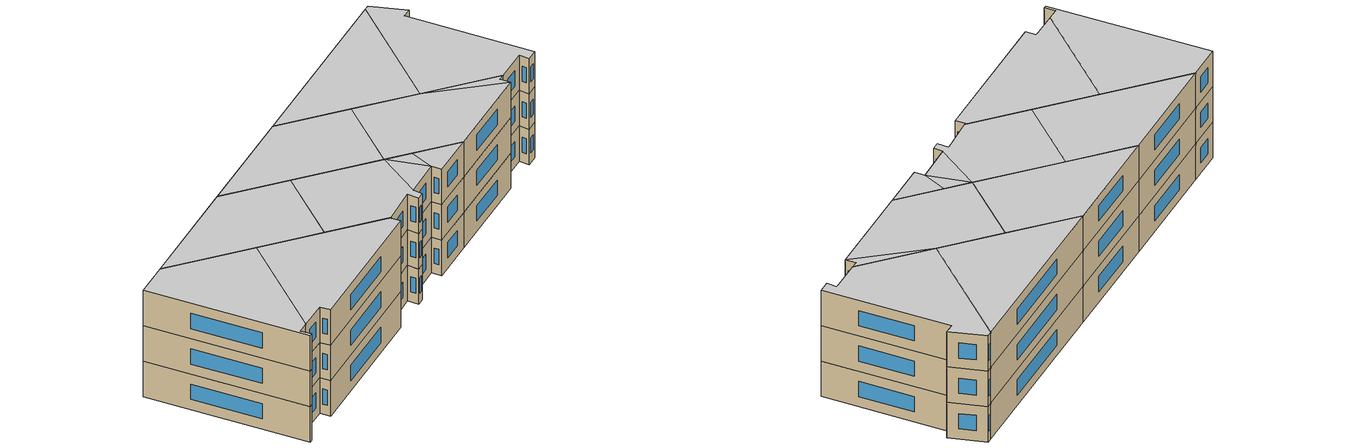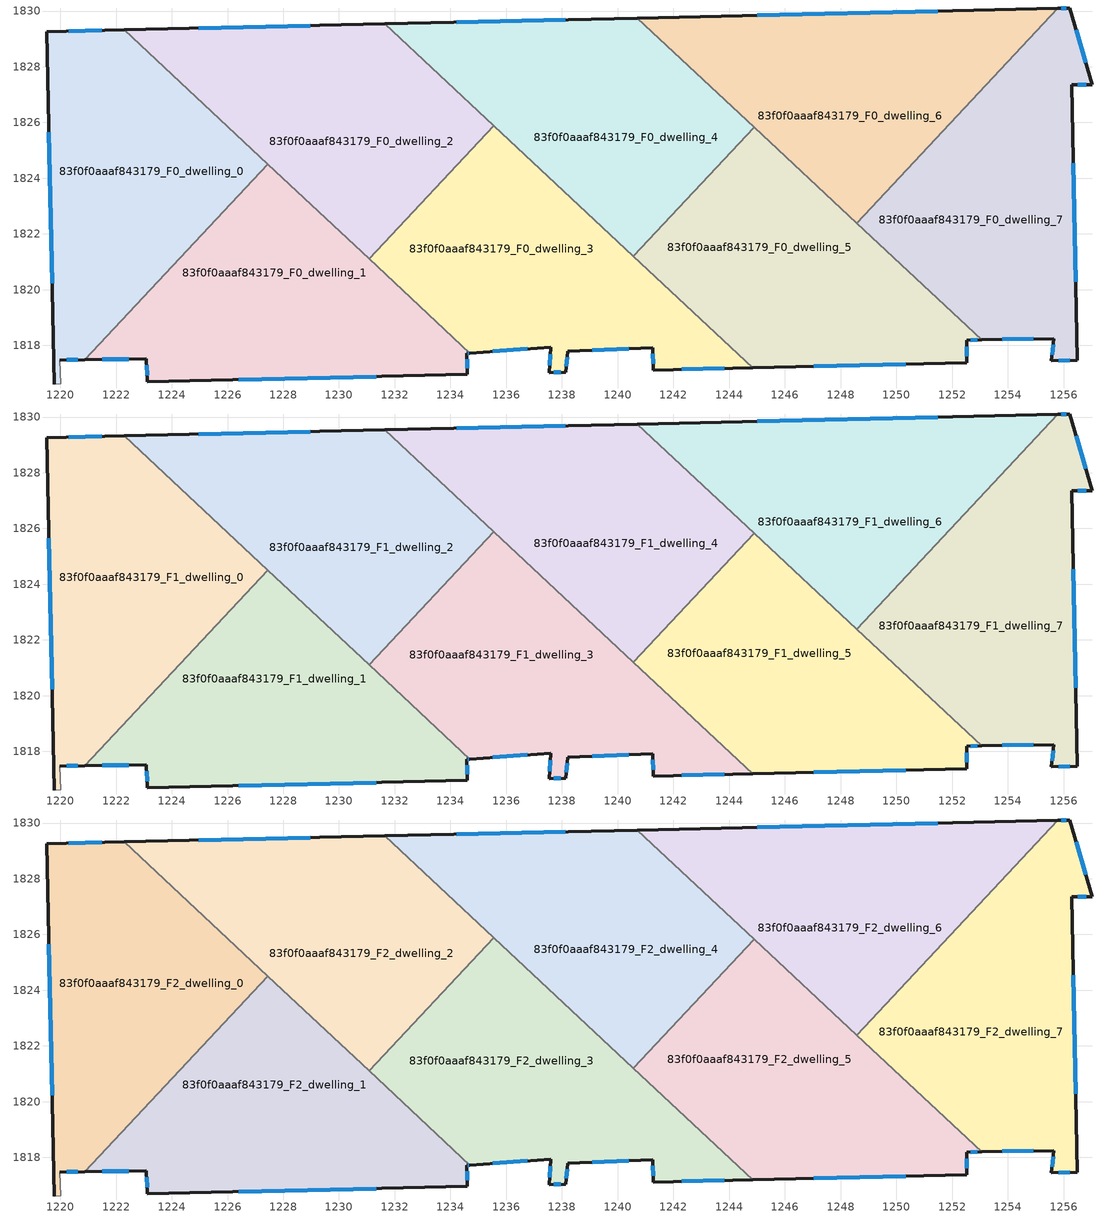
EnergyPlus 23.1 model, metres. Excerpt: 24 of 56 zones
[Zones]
83f0f0aaaf843179_F0_dwelling_0
 floor ground (EU_floor_Construction): 1227.44,1824.51 1220.87,1817.49 1219.98,1817.48 1220.03,1816.62 1219.79,1816.62 1219.52,1829.26 1222.29,1829.32 z0
 wall outside (EU_wall_Construction): 1222.29,1829.32 1219.52,1829.26 1219.79,1816.62 / 1219.98,1817.48 1220.87,1817.49 z0:3
 wall adiabatic (EU_wall_Construction): 1219.79,1816.62 1220.03,1816.62 1219.98,1817.48 z0:3
 wall to 83f0f0aaaf843179_F0_dwelling_1 (EU_wall_Construction): 1220.87,1817.49 1227.44,1824.51 z0:3
 wall to 83f0f0aaaf843179_F0_dwelling_2 (EU_wall_Construction): 1227.44,1824.51 1222.29,1829.32 z0:3
 window (EU_Window_Construction): 1219.59,1825.65 1219.71,1820.23 / 1221.49,1829.3 1220.31,1829.28 / 1220.24,1817.48 1220.62,1817.49 z0.86:2.14
83f0f0aaaf843179_F0_dwelling_1
 floor ground (EU_floor_Construction): 1234.69,1817.72 1234.59,1817.72 1234.61,1816.96 1223.12,1816.69 1223.09,1817.52 1220.87,1817.49 1227.44,1824.51 z0
 wall outside (EU_wall_Construction): 1220.87,1817.49 1223.09,1817.52 1223.12,1816.69 1234.61,1816.96 1234.59,1817.72 1234.69,1817.72 z0:3
 wall to 83f0f0aaaf843179_F0_dwelling_3 (EU_wall_Construction): 1234.69,1817.72 1231.08,1821.1 z0:3
 wall to 83f0f0aaaf843179_F0_dwelling_2 (EU_wall_Construction): 1231.08,1821.1 1227.44,1824.51 z0:3
 window (EU_Window_Construction): 1221.51,1817.5 1222.45,1817.51 / 1234.62,1817.72 1234.66,1817.72 / 1234.6,1817.18 1234.59,1817.5 / 1226.41,1816.77 1231.33,1816.88 / 1223.1,1817.28 1223.11,1816.93 z0.86:2.14
83f0f0aaaf843179_F0_dwelling_2
 floor ground (EU_floor_Construction): 1235.55,1825.89 1231.08,1821.1 1222.29,1829.32 1231.64,1829.54 z0
 wall outside (EU_wall_Construction): 1231.64,1829.54 1222.29,1829.32 z0:3
 wall to 83f0f0aaaf843179_F0_dwelling_3 (EU_wall_Construction): 1231.08,1821.1 1235.55,1825.89 z0:3
 wall to 83f0f0aaaf843179_F0_dwelling_4 (EU_wall_Construction): 1235.55,1825.89 1231.64,1829.54 z0:3
 window (EU_Window_Construction): 1228.97,1829.48 1224.96,1829.38 z0.86:2.14
83f0f0aaaf843179_F0_dwelling_3
 floor ground (EU_floor_Construction): 1240.56,1821.2 1238.21,1817.79 1238.13,1817.04 1237.55,1817.03 1237.59,1817.94 1234.69,1817.72 1231.08,1821.1 1235.55,1825.89 z0; 1240.56,1821.2 1241.26,1817.92 1238.21,1817.79 z0; 1244.84,1817.2 1241.28,1817.12 1241.26,1817.92 1240.56,1821.2 z0
 wall outside (EU_wall_Construction): 1234.69,1817.72 1237.59,1817.94 1237.55,1817.03 1238.13,1817.04 1238.21,1817.79 1241.26,1817.92 1241.28,1817.12 1244.84,1817.2 z0:3
 wall to 83f0f0aaaf843179_F0_dwelling_5 (EU_wall_Construction): 1244.84,1817.2 1240.56,1821.2 z0:3
 wall to 83f0f0aaaf843179_F0_dwelling_4 (EU_wall_Construction): 1240.56,1821.2 1235.55,1825.89 z0:3
 window (EU_Window_Construction): 1238.15,1817.26 1238.19,1817.58 / 1237.71,1817.03 1237.96,1817.04 / 1237.58,1817.68 1237.56,1817.29 / 1235.52,1817.79 1236.76,1817.88 / 1242.3,1817.14 1243.83,1817.17 / 1241.27,1817.69 1241.27,1817.35 / 1239.08,1817.83 1240.39,1817.89 z0.86:2.14
83f0f0aaaf843179_F0_dwelling_4
 floor ground (EU_floor_Construction): 1244.89,1825.83 1240.56,1821.2 1231.64,1829.54 1240.7,1829.75 z0
 wall outside (EU_wall_Construction): 1240.71,1829.75 1231.64,1829.54 z0:3
 wall to 83f0f0aaaf843179_F0_dwelling_5 (EU_wall_Construction): 1240.56,1821.2 1244.9,1825.83 z0:3
 wall to 83f0f0aaaf843179_F0_dwelling_6 (EU_wall_Construction): 1244.9,1825.83 1240.71,1829.75 z0:3
 window (EU_Window_Construction): 1238.12,1829.69 1234.23,1829.6 z0.86:2.14
83f0f0aaaf843179_F0_dwelling_5
 floor ground (EU_floor_Construction): 1248.58,1822.38 1252.53,1817.38 1244.84,1817.2 1240.56,1821.2 1244.9,1825.83 z0; 1253.06,1818.2 1252.52,1818.19 1252.53,1817.38 1248.58,1822.38 z0
 wall outside (EU_wall_Construction): 1244.84,1817.2 1252.53,1817.38 1252.52,1818.19 1253.06,1818.2 z0:3
 wall to 83f0f0aaaf843179_F0_dwelling_7 (EU_wall_Construction): 1253.06,1818.2 1248.58,1822.39 z0:3
 wall to 83f0f0aaaf843179_F0_dwelling_6 (EU_wall_Construction): 1248.58,1822.39 1244.89,1825.83 z0:3
 window (EU_Window_Construction): 1252.67,1818.19 1252.9,1818.2 / 1252.53,1817.61 1252.52,1817.96 / 1247.04,1817.25 1250.33,1817.33 z0.86:2.14
83f0f0aaaf843179_F0_dwelling_6
 floor ground (EU_floor_Construction): 1255.79,1830.1 1248.58,1822.39 1240.7,1829.75 z0
 wall outside (EU_wall_Construction): 1255.79,1830.1 1240.71,1829.75 z0:3
 wall to 83f0f0aaaf843179_F0_dwelling_7 (EU_wall_Construction): 1248.58,1822.39 1255.79,1830.1 z0:3
 window (EU_Window_Construction): 1251.48,1830 1245.02,1829.85 z0.86:2.14
83f0f0aaaf843179_F0_dwelling_7
 floor ground (EU_floor_Construction): 1256.23,1830.11 1257.03,1827.35 1256.29,1827.36 1256.49,1817.47 1255.56,1817.45 1255.65,1818.25 1253.06,1818.2 1248.58,1822.39 1255.79,1830.1 z0
 wall outside (EU_wall_Construction): 1253.06,1818.2 1255.65,1818.25 1255.56,1817.45 1256.49,1817.47 1256.29,1827.36 1257.03,1827.35 1256.23,1830.11 1255.79,1830.1 z0:3
 window (EU_Window_Construction): 1255.83,1817.45 1256.23,1817.46 / 1255.62,1818.02 1255.59,1817.67 / 1253.8,1818.21 1254.91,1818.23 / 1256.1,1830.11 1255.92,1830.1 / 1256.8,1828.14 1256.46,1829.32 / 1256.5,1827.36 1256.82,1827.36 / 1256.43,1820.29 1256.35,1824.53 z0.86:2.14
83f0f0aaaf843179_F1_dwelling_0
 floor to 83f0f0aaaf843179_F0_dwelling_0 (EU_floor_Construction): 1227.44,1824.51 1220.87,1817.49 1219.98,1817.48 1220.02,1816.62 1219.79,1816.62 1219.51,1829.26 1222.29,1829.32 z3
 wall outside (EU_wall_Construction): 1222.29,1829.32 1219.52,1829.26 1219.79,1816.62 / 1219.98,1817.48 1220.87,1817.49 z3:6
 wall adiabatic (EU_wall_Construction): 1219.79,1816.62 1220.03,1816.62 1219.98,1817.48 z3:6
 wall to 83f0f0aaaf843179_F1_dwelling_1 (EU_wall_Construction): 1220.87,1817.49 1227.44,1824.51 z3:6
 wall to 83f0f0aaaf843179_F1_dwelling_2 (EU_wall_Construction): 1227.44,1824.51 1222.29,1829.32 z3:6
 window (EU_Window_Construction): 1219.59,1825.65 1219.71,1820.23 / 1221.49,1829.3 1220.31,1829.28 / 1220.24,1817.48 1220.62,1817.49 z3.86:5.14
83f0f0aaaf843179_F1_dwelling_1
 floor to 83f0f0aaaf843179_F0_dwelling_1 (EU_floor_Construction): 1234.69,1817.72 1234.59,1817.72 1234.61,1816.96 1223.12,1816.69 1223.08,1817.52 1220.87,1817.49 1227.44,1824.51 z3
 wall outside (EU_wall_Construction): 1220.87,1817.49 1223.09,1817.52 1223.12,1816.69 1234.61,1816.96 1234.59,1817.72 1234.69,1817.72 z3:6
 wall to 83f0f0aaaf843179_F1_dwelling_3 (EU_wall_Construction): 1234.69,1817.72 1231.08,1821.1 z3:6
 wall to 83f0f0aaaf843179_F1_dwelling_2 (EU_wall_Construction): 1231.08,1821.1 1227.44,1824.51 z3:6
 window (EU_Window_Construction): 1221.51,1817.5 1222.45,1817.51 / 1234.62,1817.72 1234.66,1817.72 / 1234.6,1817.18 1234.59,1817.5 / 1226.41,1816.77 1231.33,1816.88 / 1223.1,1817.28 1223.11,1816.93 z3.86:5.14
83f0f0aaaf843179_F1_dwelling_2
 floor to 83f0f0aaaf843179_F0_dwelling_2 (EU_floor_Construction): 1235.55,1825.89 1231.08,1821.1 1222.29,1829.32 1231.64,1829.54 z3
 wall outside (EU_wall_Construction): 1231.64,1829.54 1222.29,1829.32 z3:6
 wall to 83f0f0aaaf843179_F1_dwelling_3 (EU_wall_Construction): 1231.08,1821.1 1235.55,1825.89 z3:6
 wall to 83f0f0aaaf843179_F1_dwelling_4 (EU_wall_Construction): 1235.55,1825.89 1231.64,1829.54 z3:6
 window (EU_Window_Construction): 1228.97,1829.48 1224.96,1829.38 z3.86:5.14
83f0f0aaaf843179_F1_dwelling_3
 floor to 83f0f0aaaf843179_F0_dwelling_3 (EU_floor_Construction): 1240.56,1821.2 1238.21,1817.79 1238.13,1817.04 1237.55,1817.03 1237.59,1817.94 1234.69,1817.72 1231.08,1821.1 1235.55,1825.89 z3; 1240.56,1821.2 1241.26,1817.92 1238.21,1817.79 z3; 1244.84,1817.2 1241.28,1817.12 1241.26,1817.92 1242.1,1819.76 z3; 1242.1,1819.76 1241.26,1817.92 1240.56,1821.2 z3
 wall outside (EU_wall_Construction): 1234.69,1817.72 1237.59,1817.94 1237.55,1817.03 1238.13,1817.04 1238.21,1817.79 1241.26,1817.92 1241.28,1817.12 1244.84,1817.2 z3:6
 wall to 83f0f0aaaf843179_F1_dwelling_5 (EU_wall_Construction): 1244.84,1817.2 1240.56,1821.2 z3:6
 wall to 83f0f0aaaf843179_F1_dwelling_4 (EU_wall_Construction): 1240.56,1821.2 1235.55,1825.89 z3:6
 window (EU_Window_Construction): 1238.15,1817.26 1238.19,1817.58 / 1237.71,1817.03 1237.96,1817.04 / 1237.58,1817.68 1237.56,1817.29 / 1235.52,1817.79 1236.76,1817.88 / 1242.3,1817.14 1243.83,1817.17 / 1241.27,1817.69 1241.27,1817.35 / 1239.08,1817.83 1240.39,1817.89 z3.86:5.14
83f0f0aaaf843179_F1_dwelling_4
 floor to 83f0f0aaaf843179_F0_dwelling_4 (EU_floor_Construction): 1244.89,1825.83 1240.56,1821.2 1231.64,1829.54 1240.7,1829.75 z3
 wall outside (EU_wall_Construction): 1240.71,1829.75 1231.64,1829.54 z3:6
 wall to 83f0f0aaaf843179_F1_dwelling_5 (EU_wall_Construction): 1240.56,1821.2 1244.9,1825.83 z3:6
 wall to 83f0f0aaaf843179_F1_dwelling_6 (EU_wall_Construction): 1244.9,1825.83 1240.71,1829.75 z3:6
 window (EU_Window_Construction): 1238.12,1829.69 1234.23,1829.6 z3.86:5.14
83f0f0aaaf843179_F1_dwelling_5
 floor to 83f0f0aaaf843179_F0_dwelling_5 (EU_floor_Construction): 1248.58,1822.38 1252.53,1817.38 1244.84,1817.2 1240.56,1821.2 1244.89,1825.83 z3; 1253.06,1818.2 1252.52,1818.19 1252.53,1817.38 1248.58,1822.38 z3
 wall outside (EU_wall_Construction): 1244.84,1817.2 1252.53,1817.38 1252.52,1818.19 1253.06,1818.2 z3:6
 wall to 83f0f0aaaf843179_F1_dwelling_7 (EU_wall_Construction): 1253.06,1818.2 1248.58,1822.39 z3:6
 wall to 83f0f0aaaf843179_F1_dwelling_6 (EU_wall_Construction): 1248.58,1822.39 1244.89,1825.83 z3:6
 window (EU_Window_Construction): 1252.67,1818.19 1252.9,1818.2 / 1252.53,1817.61 1252.52,1817.96 / 1247.04,1817.25 1250.33,1817.33 z3.86:5.14
83f0f0aaaf843179_F1_dwelling_6
 floor to 83f0f0aaaf843179_F0_dwelling_6 (EU_floor_Construction): 1255.79,1830.1 1248.58,1822.39 1240.7,1829.75 z3
 wall outside (EU_wall_Construction): 1255.79,1830.1 1240.71,1829.75 z3:6
 wall to 83f0f0aaaf843179_F1_dwelling_7 (EU_wall_Construction): 1248.58,1822.39 1255.79,1830.1 z3:6
 window (EU_Window_Construction): 1251.48,1830 1245.02,1829.85 z3.86:5.14
83f0f0aaaf843179_F1_dwelling_7
 floor to 83f0f0aaaf843179_F0_dwelling_7 (EU_floor_Construction): 1256.23,1830.11 1257.03,1827.35 1256.29,1827.36 1256.49,1817.47 1255.56,1817.45 1255.65,1818.25 1253.06,1818.2 1248.58,1822.39 1255.79,1830.1 z3
 wall outside (EU_wall_Construction): 1253.06,1818.2 1255.65,1818.25 1255.56,1817.45 1256.49,1817.47 1256.29,1827.36 1257.03,1827.35 1256.23,1830.11 1255.79,1830.1 z3:6
 window (EU_Window_Construction): 1255.83,1817.45 1256.23,1817.46 / 1255.62,1818.02 1255.59,1817.67 / 1253.8,1818.21 1254.91,1818.23 / 1256.1,1830.11 1255.92,1830.1 / 1256.8,1828.14 1256.46,1829.32 / 1256.5,1827.36 1256.82,1827.36 / 1256.43,1820.29 1256.35,1824.53 z3.86:5.14
83f0f0aaaf843179_F2_dwelling_0
 floor to 83f0f0aaaf843179_F1_dwelling_0 (EU_floor_Construction): 1227.44,1824.51 1220.87,1817.49 1219.98,1817.48 1220.02,1816.62 1219.79,1816.62 1219.51,1829.26 1222.29,1829.32 z6
 wall outside (EU_wall_Construction): 1222.29,1829.32 1219.52,1829.26 1219.79,1816.62 / 1219.98,1817.48 1220.87,1817.49 z6:9
 wall adiabatic (EU_wall_Construction): 1219.79,1816.62 1220.03,1816.62 1219.98,1817.48 z6:9
 wall to 83f0f0aaaf843179_F2_dwelling_1 (EU_wall_Construction): 1220.87,1817.49 1227.44,1824.51 z6:9
 wall to 83f0f0aaaf843179_F2_dwelling_2 (EU_wall_Construction): 1227.44,1824.51 1222.29,1829.32 z6:9
 window (EU_Window_Construction): 1219.59,1825.65 1219.71,1820.23 / 1221.49,1829.3 1220.31,1829.28 / 1220.24,1817.48 1220.62,1817.49 z6.86:8.14
 ceiling to 83f0f0aaaf843179_F3_dwelling_0 (EU_floor_Construction): 1220.87,1817.49 1227.44,1824.51 1222.29,1829.32 1219.51,1829.26 1219.79,1816.62 1220.02,1816.62 1219.98,1817.48 z9
83f0f0aaaf843179_F2_dwelling_1
 floor to 83f0f0aaaf843179_F1_dwelling_1 (EU_floor_Construction): 1234.69,1817.72 1234.59,1817.72 1234.61,1816.96 1223.12,1816.69 1223.08,1817.52 1220.87,1817.49 1227.44,1824.51 z6
 wall outside (EU_wall_Construction): 1220.87,1817.49 1223.09,1817.52 1223.12,1816.69 1234.61,1816.96 1234.59,1817.72 1234.69,1817.72 z6:9
 wall to 83f0f0aaaf843179_F2_dwelling_3 (EU_wall_Construction): 1234.69,1817.72 1231.08,1821.1 z6:9
 wall to 83f0f0aaaf843179_F2_dwelling_2 (EU_wall_Construction): 1231.08,1821.1 1227.44,1824.51 z6:9
 window (EU_Window_Construction): 1221.51,1817.5 1222.45,1817.51 / 1234.62,1817.72 1234.66,1817.72 / 1234.6,1817.18 1234.59,1817.5 / 1226.41,1816.77 1231.33,1816.88 / 1223.1,1817.28 1223.11,1816.93 z6.86:8.14
 ceiling to 83f0f0aaaf843179_F3_dwelling_1 (EU_floor_Construction): 1234.61,1816.96 1234.59,1817.72 1234.69,1817.72 1227.44,1824.51 1220.87,1817.49 1223.08,1817.52 1223.12,1816.69 z9
83f0f0aaaf843179_F2_dwelling_2
 floor to 83f0f0aaaf843179_F1_dwelling_2 (EU_floor_Construction): 1235.55,1825.89 1231.08,1821.1 1222.29,1829.32 1231.64,1829.54 z6
 wall outside (EU_wall_Construction): 1231.64,1829.54 1222.29,1829.32 z6:9
 wall to 83f0f0aaaf843179_F2_dwelling_3 (EU_wall_Construction): 1231.08,1821.1 1235.55,1825.89 z6:9
 wall to 83f0f0aaaf843179_F2_dwelling_4 (EU_wall_Construction): 1235.55,1825.89 1231.64,1829.54 z6:9
 window (EU_Window_Construction): 1228.97,1829.48 1224.96,1829.38 z6.86:8.14
 ceiling to 83f0f0aaaf843179_F3_dwelling_2 (EU_floor_Construction): 1231.08,1821.1 1235.55,1825.89 1231.64,1829.54 1222.29,1829.32 z9
83f0f0aaaf843179_F2_dwelling_3
 floor to 83f0f0aaaf843179_F1_dwelling_3 (EU_floor_Construction): 1240.56,1821.2 1238.21,1817.79 1238.13,1817.04 1237.55,1817.03 1237.59,1817.94 1234.69,1817.72 1231.08,1821.1 1235.55,1825.89 z6; 1240.56,1821.2 1241.26,1817.92 1238.21,1817.79 z6; 1244.84,1817.2 1241.28,1817.12 1241.26,1817.92 1242.1,1819.76 z6; 1242.1,1819.76 1241.26,1817.92 1240.56,1821.2 z6
 wall outside (EU_wall_Construction): 1234.69,1817.72 1237.59,1817.94 1237.55,1817.03 1238.13,1817.04 1238.21,1817.79 1241.26,1817.92 1241.28,1817.12 1244.84,1817.2 z6:9
 wall to 83f0f0aaaf843179_F2_dwelling_5 (EU_wall_Construction): 1244.84,1817.2 1240.56,1821.2 z6:9
 wall to 83f0f0aaaf843179_F2_dwelling_4 (EU_wall_Construction): 1240.56,1821.2 1235.55,1825.89 z6:9
 window (EU_Window_Construction): 1238.15,1817.26 1238.19,1817.58 / 1237.71,1817.03 1237.96,1817.04 / 1237.58,1817.68 1237.56,1817.29 / 1235.52,1817.79 1236.76,1817.88 / 1242.3,1817.14 1243.83,1817.17 / 1241.27,1817.69 1241.27,1817.35 / 1239.08,1817.83 1240.39,1817.89 z6.86:8.14
 ceiling to 83f0f0aaaf843179_F3_dwelling_3 (EU_floor_Construction): 1238.13,1817.04 1238.21,1817.79 1240.56,1821.2 1235.55,1825.89 1231.08,1821.1 1234.69,1817.72 1237.59,1817.94 1237.55,1817.03 z9; 1244.84,1817.2 1242.1,1819.76 1241.26,1817.92 1241.28,1817.12 z9; 1241.26,1817.92 1240.56,1821.2 1238.21,1817.79 z9; 1241.26,1817.92 1242.1,1819.76 1240.56,1821.2 z9
83f0f0aaaf843179_F2_dwelling_4
 floor to 83f0f0aaaf843179_F1_dwelling_4 (EU_floor_Construction): 1244.89,1825.83 1240.56,1821.2 1231.64,1829.54 1240.7,1829.75 z6
 wall outside (EU_wall_Construction): 1240.71,1829.75 1231.64,1829.54 z6:9
 wall to 83f0f0aaaf843179_F2_dwelling_5 (EU_wall_Construction): 1240.56,1821.2 1244.9,1825.83 z6:9
 wall to 83f0f0aaaf843179_F2_dwelling_6 (EU_wall_Construction): 1244.9,1825.83 1240.71,1829.75 z6:9
 window (EU_Window_Construction): 1238.12,1829.69 1234.23,1829.6 z6.86:8.14
 ceiling to 83f0f0aaaf843179_F3_dwelling_4 (EU_floor_Construction): 1240.56,1821.2 1244.89,1825.83 1240.7,1829.75 1231.64,1829.54 z9
83f0f0aaaf843179_F2_dwelling_5
 floor to 83f0f0aaaf843179_F1_dwelling_5 (EU_floor_Construction): 1248.58,1822.38 1252.53,1817.38 1244.84,1817.2 1240.56,1821.2 1244.89,1825.83 z6; 1253.06,1818.2 1252.52,1818.19 1252.53,1817.38 1248.58,1822.38 z6
 wall outside (EU_wall_Construction): 1244.84,1817.2 1252.53,1817.38 1252.52,1818.19 1253.06,1818.2 z6:9
 wall to 83f0f0aaaf843179_F2_dwelling_7 (EU_wall_Construction): 1253.06,1818.2 1248.58,1822.39 z6:9
 wall to 83f0f0aaaf843179_F2_dwelling_6 (EU_wall_Construction): 1248.58,1822.39 1244.89,1825.83 z6:9
 window (EU_Window_Construction): 1252.67,1818.19 1252.9,1818.2 / 1252.53,1817.61 1252.52,1817.96 / 1247.04,1817.25 1250.33,1817.33 z6.86:8.14
 ceiling to 83f0f0aaaf843179_F3_dwelling_5 (EU_floor_Construction): 1252.53,1817.38 1248.58,1822.38 1244.89,1825.83 1240.56,1821.2 1244.84,1817.2 z9; 1252.53,1817.38 1252.52,1818.19 1253.06,1818.2 1248.58,1822.38 z9
83f0f0aaaf843179_F2_dwelling_6
 floor to 83f0f0aaaf843179_F1_dwelling_6 (EU_floor_Construction): 1255.79,1830.1 1248.58,1822.39 1240.7,1829.75 z6
 wall outside (EU_wall_Construction): 1255.79,1830.1 1240.71,1829.75 z6:9
 wall to 83f0f0aaaf843179_F2_dwelling_7 (EU_wall_Construction): 1248.58,1822.39 1255.79,1830.1 z6:9
 window (EU_Window_Construction): 1251.48,1830 1245.02,1829.85 z6.86:8.14
 ceiling to 83f0f0aaaf843179_F3_dwelling_6 (EU_floor_Construction): 1248.58,1822.39 1255.79,1830.1 1240.7,1829.75 z9
83f0f0aaaf843179_F2_dwelling_7
 floor to 83f0f0aaaf843179_F1_dwelling_7 (EU_floor_Construction): 1256.23,1830.11 1257.03,1827.35 1256.29,1827.36 1256.49,1817.47 1255.56,1817.45 1255.65,1818.25 1253.06,1818.2 1248.58,1822.39 1255.79,1830.1 z6
 wall outside (EU_wall_Construction): 1253.06,1818.2 1255.65,1818.25 1255.56,1817.45 1256.49,1817.47 1256.29,1827.36 1257.03,1827.35 1256.23,1830.11 1255.79,1830.1 z6:9
 window (EU_Window_Construction): 1255.83,1817.45 1256.23,1817.46 / 1255.62,1818.02 1255.59,1817.67 / 1253.8,1818.21 1254.91,1818.23 / 1256.1,1830.11 1255.92,1830.1 / 1256.8,1828.14 1256.46,1829.32 / 1256.5,1827.36 1256.82,1827.36 / 1256.43,1820.29 1256.35,1824.53 z6.86:8.14
 ceiling to 83f0f0aaaf843179_F3_dwelling_7 (EU_floor_Construction): 1256.49,1817.47 1256.29,1827.36 1257.03,1827.35 1256.23,1830.11 1255.79,1830.1 1248.58,1822.39 1253.06,1818.2 1255.65,1818.25 1255.56,1817.45 z9
[Building]
EU S2 Campaign: North Axis=0; Terrain=City; Solar Distribution=FullExterior
[Site:Location]
Helsinki-Vantaa.AP: Latitude=60.317; Longitude=24.963; Time Zone=2; Elevation=54.6
[SizingPeriod:WeatherFileDays]
AnnualSizingPeriod: Begin Month=1; Begin Day of Month=1; End Month=12; End Day of Month=31; Day of Week for Start Day=Monday; Use Weather File Daylight Saving Period=No; Use Weather File Rain and Snow Indicators=No
[MATERIAL]
EU_InternalMass_Material: Roughness=MediumRough; Thickness=0.1; Conductivity=1; Density=1800; Specific Heat=900; Thermal Absorptance=0.9; Solar Absorptance=0.7; Visible Absorptance=0.7
[MATERIAL:NOMASS] Roughness=MediumRough; Thermal Absorptance=0.9; Solar Absorptance=0.7; Visible Absorptance=0.7
Name | Thermal Resistance
EU_wall_NoMass | 1.10183
EU_floor_NoMass | 1.70606
[WINDOWMATERIAL:SIMPLEGLAZINGSYSTEM]
EU_Window_SimpleGlazing: UFactor=3.11035; Solar Heat Gain Coefficient=0.8; Visible Transmittance=0.8
[CONSTRUCTION]
EU_wall_Construction: EU_wall_NoMass
EU_floor_Construction: EU_floor_NoMass
EU_Window_Construction: EU_Window_SimpleGlazing
EU_InternalMass_Construction: EU_InternalMass_Material
[ZONE] Type=1; Multiplier=1; Ceiling Height=autocalculate; Floor Area=autocalculate; Part of Total Floor Area=Yes
Name | Volume
83f0f0aaaf843179_F0_dwelling_0 | 170.731
83f0f0aaaf843179_F1_dwelling_0; 83f0f0aaaf843179_F2_dwelling_0 | 170.732
83f0f0aaaf843179_F0_dwelling_1 | 170.726
83f0f0aaaf843179_F1_dwelling_1; 83f0f0aaaf843179_F2_dwelling_1 | 170.725
83f0f0aaaf843179_F0_dwelling_2; 83f0f0aaaf843179_F1_dwelling_2; 83f0f0aaaf843179_F2_dwelling_2 | 170.739
83f0f0aaaf843179_F0_dwelling_3; 83f0f0aaaf843179_F0_dwelling_5; 83f0f0aaaf843179_F1_dwelling_5; 83f0f0aaaf843179_F2_dwelling_5 | 170.729
83f0f0aaaf843179_F1_dwelling_3; 83f0f0aaaf843179_F2_dwelling_3 | 170.73
83f0f0aaaf843179_F0_dwelling_4; 83f0f0aaaf843179_F1_dwelling_4; 83f0f0aaaf843179_F2_dwelling_4 | 170.722
83f0f0aaaf843179_F0_dwelling_6; 83f0f0aaaf843179_F1_dwelling_6; 83f0f0aaaf843179_F2_dwelling_6 | 170.741
83f0f0aaaf843179_F0_dwelling_7; 83f0f0aaaf843179_F1_dwelling_7; 83f0f0aaaf843179_F2_dwelling_7 | 170.744
[INTERNALMASS] Construction=EU_InternalMass_Construction
Name | Zone or ZoneList | Surface Area
83f0f0aaaf843179_F0_dwelling_0_EU_InternalMass | 83f0f0aaaf843179_F0_dwelling_0 | 56.9128
83f0f0aaaf843179_F0_dwelling_1_EU_InternalMass | 83f0f0aaaf843179_F0_dwelling_1 | 56.9133
83f0f0aaaf843179_F0_dwelling_2_EU_InternalMass | 83f0f0aaaf843179_F0_dwelling_2 | 56.9131
83f0f0aaaf843179_F0_dwelling_3_EU_InternalMass | 83f0f0aaaf843179_F0_dwelling_3 | 56.9115
83f0f0aaaf843179_F0_dwelling_4_EU_InternalMass | 83f0f0aaaf843179_F0_dwelling_4 | 56.9126
83f0f0aaaf843179_F0_dwelling_5_EU_InternalMass | 83f0f0aaaf843179_F0_dwelling_5 | 56.9105
83f0f0aaaf843179_F0_dwelling_6_EU_InternalMass | 83f0f0aaaf843179_F0_dwelling_6 | 56.9153
83f0f0aaaf843179_F0_dwelling_7_EU_InternalMass | 83f0f0aaaf843179_F0_dwelling_7 | 56.9147
83f0f0aaaf843179_F1_dwelling_0_EU_InternalMass | 83f0f0aaaf843179_F1_dwelling_0 | 56.9128
83f0f0aaaf843179_F1_dwelling_1_EU_InternalMass | 83f0f0aaaf843179_F1_dwelling_1 | 56.9133
83f0f0aaaf843179_F1_dwelling_2_EU_InternalMass | 83f0f0aaaf843179_F1_dwelling_2 | 56.9131
83f0f0aaaf843179_F1_dwelling_3_EU_InternalMass | 83f0f0aaaf843179_F1_dwelling_3 | 56.9115
83f0f0aaaf843179_F1_dwelling_4_EU_InternalMass | 83f0f0aaaf843179_F1_dwelling_4 | 56.9126
83f0f0aaaf843179_F1_dwelling_5_EU_InternalMass | 83f0f0aaaf843179_F1_dwelling_5 | 56.9105
83f0f0aaaf843179_F1_dwelling_6_EU_InternalMass | 83f0f0aaaf843179_F1_dwelling_6 | 56.9153
83f0f0aaaf843179_F1_dwelling_7_EU_InternalMass | 83f0f0aaaf843179_F1_dwelling_7 | 56.9147
83f0f0aaaf843179_F2_dwelling_0_EU_InternalMass | 83f0f0aaaf843179_F2_dwelling_0 | 56.9128
83f0f0aaaf843179_F2_dwelling_1_EU_InternalMass | 83f0f0aaaf843179_F2_dwelling_1 | 56.9133
83f0f0aaaf843179_F2_dwelling_2_EU_InternalMass | 83f0f0aaaf843179_F2_dwelling_2 | 56.9131
83f0f0aaaf843179_F2_dwelling_3_EU_InternalMass | 83f0f0aaaf843179_F2_dwelling_3 | 56.9115
83f0f0aaaf843179_F2_dwelling_4_EU_InternalMass | 83f0f0aaaf843179_F2_dwelling_4 | 56.9126
83f0f0aaaf843179_F2_dwelling_5_EU_InternalMass | 83f0f0aaaf843179_F2_dwelling_5 | 56.9105
83f0f0aaaf843179_F2_dwelling_6_EU_InternalMass | 83f0f0aaaf843179_F2_dwelling_6 | 56.9153
83f0f0aaaf843179_F2_dwelling_7_EU_InternalMass | 83f0f0aaaf843179_F2_dwelling_7 | 56.9147
[OTHEREQUIPMENT] Fuel Type=Electricity; Design Level Calculation Method=Watts/Area; Power per Zone Floor Area=1; Fraction Latent=0; Fraction Radiant=0; Fraction Lost=0; Carbon Dioxide Generation Rate=0; EndUse Subcategory=EU_Step8_InternalGains
Name | Zone or ZoneList or Space or SpaceList | Schedule
EU_Step8_InternalGain_83f0f0aaaf843179_F0_dwelling_0_f000 | 83f0f0aaaf843179_F0_dwelling_0 | EU_Step8_GainSchedule_83f0f0aaaf843179_F0_dwelling_0_f000
EU_Step8_InternalGain_83f0f0aaaf843179_F0_dwelling_1_f000 | 83f0f0aaaf843179_F0_dwelling_1 | EU_Step8_GainSchedule_83f0f0aaaf843179_F0_dwelling_1_f000
EU_Step8_InternalGain_83f0f0aaaf843179_F0_dwelling_2_f000 | 83f0f0aaaf843179_F0_dwelling_2 | EU_Step8_GainSchedule_83f0f0aaaf843179_F0_dwelling_2_f000
EU_Step8_InternalGain_83f0f0aaaf843179_F0_dwelling_3_f000 | 83f0f0aaaf843179_F0_dwelling_3 | EU_Step8_GainSchedule_83f0f0aaaf843179_F0_dwelling_3_f000
EU_Step8_InternalGain_83f0f0aaaf843179_F0_dwelling_4_f000 | 83f0f0aaaf843179_F0_dwelling_4 | EU_Step8_GainSchedule_83f0f0aaaf843179_F0_dwelling_4_f000
EU_Step8_InternalGain_83f0f0aaaf843179_F0_dwelling_5_f000 | 83f0f0aaaf843179_F0_dwelling_5 | EU_Step8_GainSchedule_83f0f0aaaf843179_F0_dwelling_5_f000
EU_Step8_InternalGain_83f0f0aaaf843179_F0_dwelling_6_f000 | 83f0f0aaaf843179_F0_dwelling_6 | EU_Step8_GainSchedule_83f0f0aaaf843179_F0_dwelling_6_f000
EU_Step8_InternalGain_83f0f0aaaf843179_F0_dwelling_7_f000 | 83f0f0aaaf843179_F0_dwelling_7 | EU_Step8_GainSchedule_83f0f0aaaf843179_F0_dwelling_7_f000
EU_Step8_InternalGain_83f0f0aaaf843179_F1_dwelling_0_f000 | 83f0f0aaaf843179_F1_dwelling_0 | EU_Step8_GainSchedule_83f0f0aaaf843179_F1_dwelling_0_f000
EU_Step8_InternalGain_83f0f0aaaf843179_F1_dwelling_1_f000 | 83f0f0aaaf843179_F1_dwelling_1 | EU_Step8_GainSchedule_83f0f0aaaf843179_F1_dwelling_1_f000
EU_Step8_InternalGain_83f0f0aaaf843179_F1_dwelling_2_f000 | 83f0f0aaaf843179_F1_dwelling_2 | EU_Step8_GainSchedule_83f0f0aaaf843179_F1_dwelling_2_f000
EU_Step8_InternalGain_83f0f0aaaf843179_F1_dwelling_3_f000 | 83f0f0aaaf843179_F1_dwelling_3 | EU_Step8_GainSchedule_83f0f0aaaf843179_F1_dwelling_3_f000
EU_Step8_InternalGain_83f0f0aaaf843179_F1_dwelling_4_f000 | 83f0f0aaaf843179_F1_dwelling_4 | EU_Step8_GainSchedule_83f0f0aaaf843179_F1_dwelling_4_f000
EU_Step8_InternalGain_83f0f0aaaf843179_F1_dwelling_5_f000 | 83f0f0aaaf843179_F1_dwelling_5 | EU_Step8_GainSchedule_83f0f0aaaf843179_F1_dwelling_5_f000
EU_Step8_InternalGain_83f0f0aaaf843179_F1_dwelling_6_f000 | 83f0f0aaaf843179_F1_dwelling_6 | EU_Step8_GainSchedule_83f0f0aaaf843179_F1_dwelling_6_f000
EU_Step8_InternalGain_83f0f0aaaf843179_F1_dwelling_7_f000 | 83f0f0aaaf843179_F1_dwelling_7 | EU_Step8_GainSchedule_83f0f0aaaf843179_F1_dwelling_7_f000
EU_Step8_InternalGain_83f0f0aaaf843179_F2_dwelling_0_f000 | 83f0f0aaaf843179_F2_dwelling_0 | EU_Step8_GainSchedule_83f0f0aaaf843179_F2_dwelling_0_f000
EU_Step8_InternalGain_83f0f0aaaf843179_F2_dwelling_1_f000 | 83f0f0aaaf843179_F2_dwelling_1 | EU_Step8_GainSchedule_83f0f0aaaf843179_F2_dwelling_1_f000
EU_Step8_InternalGain_83f0f0aaaf843179_F2_dwelling_2_f000 | 83f0f0aaaf843179_F2_dwelling_2 | EU_Step8_GainSchedule_83f0f0aaaf843179_F2_dwelling_2_f000
EU_Step8_InternalGain_83f0f0aaaf843179_F2_dwelling_3_f000 | 83f0f0aaaf843179_F2_dwelling_3 | EU_Step8_GainSchedule_83f0f0aaaf843179_F2_dwelling_3_f000
EU_Step8_InternalGain_83f0f0aaaf843179_F2_dwelling_4_f000 | 83f0f0aaaf843179_F2_dwelling_4 | EU_Step8_GainSchedule_83f0f0aaaf843179_F2_dwelling_4_f000
EU_Step8_InternalGain_83f0f0aaaf843179_F2_dwelling_5_f000 | 83f0f0aaaf843179_F2_dwelling_5 | EU_Step8_GainSchedule_83f0f0aaaf843179_F2_dwelling_5_f000
EU_Step8_InternalGain_83f0f0aaaf843179_F2_dwelling_6_f000 | 83f0f0aaaf843179_F2_dwelling_6 | EU_Step8_GainSchedule_83f0f0aaaf843179_F2_dwelling_6_f000
EU_Step8_InternalGain_83f0f0aaaf843179_F2_dwelling_7_f000 | 83f0f0aaaf843179_F2_dwelling_7 | EU_Step8_GainSchedule_83f0f0aaaf843179_F2_dwelling_7_f000
[ZONEVENTILATION:DESIGNFLOWRATE] Schedule=EU_AlwaysOn; Design Flow Rate Calculation Method=AirChanges/Hour; Air Changes per Hour=0.756316; Ventilation Type=Natural; Fan Pressure Rise=0; Fan Total Efficiency=1; Constant Term Coefficient=1; Temperature Term Coefficient=0; Velocity Term Coefficient=0; Velocity Squared Term Coefficient=0; Minimum Indoor Temperature=-100; Maximum Indoor Temperature=100; Delta Temperature=-100; Minimum Outdoor Temperature=-100; Maximum Outdoor Temperature=100; Maximum Wind Speed=40
Name | Zone or ZoneList or Space or SpaceList
EU_ConstantAir_83f0f0aaaf843179_F0_dwelling_0 | 83f0f0aaaf843179_F0_dwelling_0
EU_ConstantAir_83f0f0aaaf843179_F0_dwelling_1 | 83f0f0aaaf843179_F0_dwelling_1
EU_ConstantAir_83f0f0aaaf843179_F0_dwelling_2 | 83f0f0aaaf843179_F0_dwelling_2
EU_ConstantAir_83f0f0aaaf843179_F0_dwelling_3 | 83f0f0aaaf843179_F0_dwelling_3
EU_ConstantAir_83f0f0aaaf843179_F0_dwelling_4 | 83f0f0aaaf843179_F0_dwelling_4
EU_ConstantAir_83f0f0aaaf843179_F0_dwelling_5 | 83f0f0aaaf843179_F0_dwelling_5
EU_ConstantAir_83f0f0aaaf843179_F0_dwelling_6 | 83f0f0aaaf843179_F0_dwelling_6
EU_ConstantAir_83f0f0aaaf843179_F0_dwelling_7 | 83f0f0aaaf843179_F0_dwelling_7
EU_ConstantAir_83f0f0aaaf843179_F1_dwelling_0 | 83f0f0aaaf843179_F1_dwelling_0
EU_ConstantAir_83f0f0aaaf843179_F1_dwelling_1 | 83f0f0aaaf843179_F1_dwelling_1
EU_ConstantAir_83f0f0aaaf843179_F1_dwelling_2 | 83f0f0aaaf843179_F1_dwelling_2
EU_ConstantAir_83f0f0aaaf843179_F1_dwelling_3 | 83f0f0aaaf843179_F1_dwelling_3
EU_ConstantAir_83f0f0aaaf843179_F1_dwelling_4 | 83f0f0aaaf843179_F1_dwelling_4
EU_ConstantAir_83f0f0aaaf843179_F1_dwelling_5 | 83f0f0aaaf843179_F1_dwelling_5
EU_ConstantAir_83f0f0aaaf843179_F1_dwelling_6 | 83f0f0aaaf843179_F1_dwelling_6
EU_ConstantAir_83f0f0aaaf843179_F1_dwelling_7 | 83f0f0aaaf843179_F1_dwelling_7
EU_ConstantAir_83f0f0aaaf843179_F2_dwelling_0 | 83f0f0aaaf843179_F2_dwelling_0
EU_ConstantAir_83f0f0aaaf843179_F2_dwelling_1 | 83f0f0aaaf843179_F2_dwelling_1
EU_ConstantAir_83f0f0aaaf843179_F2_dwelling_2 | 83f0f0aaaf843179_F2_dwelling_2
EU_ConstantAir_83f0f0aaaf843179_F2_dwelling_3 | 83f0f0aaaf843179_F2_dwelling_3
EU_ConstantAir_83f0f0aaaf843179_F2_dwelling_4 | 83f0f0aaaf843179_F2_dwelling_4
EU_ConstantAir_83f0f0aaaf843179_F2_dwelling_5 | 83f0f0aaaf843179_F2_dwelling_5
EU_ConstantAir_83f0f0aaaf843179_F2_dwelling_6 | 83f0f0aaaf843179_F2_dwelling_6
EU_ConstantAir_83f0f0aaaf843179_F2_dwelling_7 | 83f0f0aaaf843179_F2_dwelling_7
[HVACTEMPLATE:THERMOSTAT] Constant Heating Setpoint=20; Constant Cooling Setpoint=50
EU_HeatOnly_83f0f0aaaf843179_F0_dwelling_0; EU_HeatOnly_83f0f0aaaf843179_F0_dwelling_1; EU_HeatOnly_83f0f0aaaf843179_F0_dwelling_2; EU_HeatOnly_83f0f0aaaf843179_F0_dwelling_3; EU_HeatOnly_83f0f0aaaf843179_F0_dwelling_4; EU_HeatOnly_83f0f0aaaf843179_F0_dwelling_5; EU_HeatOnly_83f0f0aaaf843179_F0_dwelling_6; EU_HeatOnly_83f0f0aaaf843179_F0_dwelling_7; EU_HeatOnly_83f0f0aaaf843179_F1_dwelling_0; EU_HeatOnly_83f0f0aaaf843179_F1_dwelling_1; EU_HeatOnly_83f0f0aaaf843179_F1_dwelling_2; EU_HeatOnly_83f0f0aaaf843179_F1_dwelling_3; EU_HeatOnly_83f0f0aaaf843179_F1_dwelling_4; EU_HeatOnly_83f0f0aaaf843179_F1_dwelling_5; EU_HeatOnly_83f0f0aaaf843179_F1_dwelling_6; EU_HeatOnly_83f0f0aaaf843179_F1_dwelling_7; EU_HeatOnly_83f0f0aaaf843179_F2_dwelling_0; EU_HeatOnly_83f0f0aaaf843179_F2_dwelling_1; EU_HeatOnly_83f0f0aaaf843179_F2_dwelling_2; EU_HeatOnly_83f0f0aaaf843179_F2_dwelling_3; EU_HeatOnly_83f0f0aaaf843179_F2_dwelling_4; EU_HeatOnly_83f0f0aaaf843179_F2_dwelling_5; EU_HeatOnly_83f0f0aaaf843179_F2_dwelling_6; EU_HeatOnly_83f0f0aaaf843179_F2_dwelling_7; EU_HeatOnly_83f0f0aaaf843179_F3_dwelling_0; EU_HeatOnly_83f0f0aaaf843179_F3_dwelling_1; EU_HeatOnly_83f0f0aaaf843179_F3_dwelling_2; EU_HeatOnly_83f0f0aaaf843179_F3_dwelling_3; EU_HeatOnly_83f0f0aaaf843179_F3_dwelling_4; EU_HeatOnly_83f0f0aaaf843179_F3_dwelling_5; EU_HeatOnly_83f0f0aaaf843179_F3_dwelling_6; EU_HeatOnly_83f0f0aaaf843179_F3_dwelling_7; EU_HeatOnly_83f0f0aaaf843179_F4_dwelling_0; EU_HeatOnly_83f0f0aaaf843179_F4_dwelling_1; EU_HeatOnly_83f0f0aaaf843179_F4_dwelling_2; EU_HeatOnly_83f0f0aaaf843179_F4_dwelling_3; EU_HeatOnly_83f0f0aaaf843179_F4_dwelling_4; EU_HeatOnly_83f0f0aaaf843179_F4_dwelling_5; EU_HeatOnly_83f0f0aaaf843179_F4_dwelling_6; EU_HeatOnly_83f0f0aaaf843179_F4_dwelling_7; EU_HeatOnly_83f0f0aaaf843179_F5_dwelling_0; EU_HeatOnly_83f0f0aaaf843179_F5_dwelling_1; EU_HeatOnly_83f0f0aaaf843179_F5_dwelling_2; EU_HeatOnly_83f0f0aaaf843179_F5_dwelling_3; EU_HeatOnly_83f0f0aaaf843179_F5_dwelling_4; EU_HeatOnly_83f0f0aaaf843179_F5_dwelling_5; EU_HeatOnly_83f0f0aaaf843179_F5_dwelling_6; EU_HeatOnly_83f0f0aaaf843179_F5_dwelling_7; EU_HeatOnly_83f0f0aaaf843179_F6_dwelling_0; EU_HeatOnly_83f0f0aaaf843179_F6_dwelling_1; EU_HeatOnly_83f0f0aaaf843179_F6_dwelling_2; EU_HeatOnly_83f0f0aaaf843179_F6_dwelling_3; EU_HeatOnly_83f0f0aaaf843179_F6_dwelling_4; EU_HeatOnly_83f0f0aaaf843179_F6_dwelling_5; EU_HeatOnly_83f0f0aaaf843179_F6_dwelling_6; EU_HeatOnly_83f0f0aaaf843179_F6_dwelling_7
[HVACTEMPLATE:ZONE:IDEALLOADSAIRSYSTEM] System Availability Schedule=EU_AlwaysOn; Maximum Heating Supply Air Temperature=50; Minimum Cooling Supply Air Temperature=13; Maximum Heating Supply Air Humidity Ratio=0.0156; Minimum Cooling Supply Air Humidity Ratio=0.0077; Heating Limit=NoLimit; Cooling Limit=NoLimit; Heating Availability Schedule=EU_AlwaysOn; Cooling Availability Schedule=EU_CoolingOff; Dehumidification Control Type=ConstantSensibleHeatRatio; Cooling Sensible Heat Ratio=0.7; Dehumidification Setpoint=60; Humidification Control Type=None; Humidification Setpoint=30; Outdoor Air Method=None; Outdoor Air Flow Rate per Person=0.00944; Outdoor Air Flow Rate per Zone Floor Area=0; Outdoor Air Flow Rate per Zone=0; Demand Controlled Ventilation Type=None; Outdoor Air Economizer Type=NoEconomizer; Heat Recovery Type=None; Sensible Heat Recovery Effectiveness=0.7; Latent Heat Recovery Effectiveness=0.65
Name | Template Thermostat
83f0f0aaaf843179_F0_dwelling_0 | EU_HeatOnly_83f0f0aaaf843179_F0_dwelling_0
83f0f0aaaf843179_F0_dwelling_1 | EU_HeatOnly_83f0f0aaaf843179_F0_dwelling_1
83f0f0aaaf843179_F0_dwelling_2 | EU_HeatOnly_83f0f0aaaf843179_F0_dwelling_2
83f0f0aaaf843179_F0_dwelling_3 | EU_HeatOnly_83f0f0aaaf843179_F0_dwelling_3
83f0f0aaaf843179_F0_dwelling_4 | EU_HeatOnly_83f0f0aaaf843179_F0_dwelling_4
83f0f0aaaf843179_F0_dwelling_5 | EU_HeatOnly_83f0f0aaaf843179_F0_dwelling_5
83f0f0aaaf843179_F0_dwelling_6 | EU_HeatOnly_83f0f0aaaf843179_F0_dwelling_6
83f0f0aaaf843179_F0_dwelling_7 | EU_HeatOnly_83f0f0aaaf843179_F0_dwelling_7
83f0f0aaaf843179_F1_dwelling_0 | EU_HeatOnly_83f0f0aaaf843179_F1_dwelling_0
83f0f0aaaf843179_F1_dwelling_1 | EU_HeatOnly_83f0f0aaaf843179_F1_dwelling_1
83f0f0aaaf843179_F1_dwelling_2 | EU_HeatOnly_83f0f0aaaf843179_F1_dwelling_2
83f0f0aaaf843179_F1_dwelling_3 | EU_HeatOnly_83f0f0aaaf843179_F1_dwelling_3
83f0f0aaaf843179_F1_dwelling_4 | EU_HeatOnly_83f0f0aaaf843179_F1_dwelling_4
83f0f0aaaf843179_F1_dwelling_5 | EU_HeatOnly_83f0f0aaaf843179_F1_dwelling_5
83f0f0aaaf843179_F1_dwelling_6 | EU_HeatOnly_83f0f0aaaf843179_F1_dwelling_6
83f0f0aaaf843179_F1_dwelling_7 | EU_HeatOnly_83f0f0aaaf843179_F1_dwelling_7
83f0f0aaaf843179_F2_dwelling_0 | EU_HeatOnly_83f0f0aaaf843179_F2_dwelling_0
83f0f0aaaf843179_F2_dwelling_1 | EU_HeatOnly_83f0f0aaaf843179_F2_dwelling_1
83f0f0aaaf843179_F2_dwelling_2 | EU_HeatOnly_83f0f0aaaf843179_F2_dwelling_2
83f0f0aaaf843179_F2_dwelling_3 | EU_HeatOnly_83f0f0aaaf843179_F2_dwelling_3
83f0f0aaaf843179_F2_dwelling_4 | EU_HeatOnly_83f0f0aaaf843179_F2_dwelling_4
83f0f0aaaf843179_F2_dwelling_5 | EU_HeatOnly_83f0f0aaaf843179_F2_dwelling_5
83f0f0aaaf843179_F2_dwelling_6 | EU_HeatOnly_83f0f0aaaf843179_F2_dwelling_6
83f0f0aaaf843179_F2_dwelling_7 | EU_HeatOnly_83f0f0aaaf843179_F2_dwelling_7
[SIZING:ZONE] Zone Cooling Design Supply Air Temperature Input Method=SupplyAirTemperature; Zone Cooling Design Supply Air Temperature=13; Zone Heating Design Supply Air Temperature Input Method=SupplyAirTemperature; Zone Heating Design Supply Air Temperature=50; Zone Cooling Design Supply Air Humidity Ratio=0.008; Zone Heating Design Supply Air Humidity Ratio=0.008; Cooling Design Air Flow Method=DesignDay; Cooling Design Air Flow Rate=0; Cooling Minimum Air Flow per Zone Floor Area=0.000762; Cooling Minimum Air Flow=0; Cooling Minimum Air Flow Fraction=0.2; Heating Design Air Flow Method=DesignDay; Heating Design Air Flow Rate=0; Heating Maximum Air Flow per Zone Floor Area=0.002032; Heating Maximum Air Flow=0.141576; Heating Maximum Air Flow Fraction=0.3; Account for Dedicated Outdoor Air System=No; Dedicated Outdoor Air System Control Strategy=NeutralSupplyAir; Dedicated Outdoor Air Low Setpoint Temperature for Design=autosize; Dedicated Outdoor Air High Setpoint Temperature for Design=autosize; Zone Load Sizing Method=Sensible Load Only No Latent Load; Zone Latent Cooling Design Supply Air Humidity Ratio Input Method=HumidityRatioDifference; Zone Cooling Design Supply Air Humidity Ratio Difference=0.005; Zone Latent Heating Design Supply Air Humidity Ratio Input Method=HumidityRatioDifference; Zone Humidification Design Supply Air Humidity Ratio Difference=0.005
83f0f0aaaf843179_F0_dwelling_0; 83f0f0aaaf843179_F0_dwelling_1; 83f0f0aaaf843179_F0_dwelling_2; 83f0f0aaaf843179_F0_dwelling_3; 83f0f0aaaf843179_F0_dwelling_4; 83f0f0aaaf843179_F0_dwelling_5; 83f0f0aaaf843179_F0_dwelling_6; 83f0f0aaaf843179_F0_dwelling_7; 83f0f0aaaf843179_F1_dwelling_0; 83f0f0aaaf843179_F1_dwelling_1; 83f0f0aaaf843179_F1_dwelling_2; 83f0f0aaaf843179_F1_dwelling_3; 83f0f0aaaf843179_F1_dwelling_4; 83f0f0aaaf843179_F1_dwelling_5; 83f0f0aaaf843179_F1_dwelling_6; 83f0f0aaaf843179_F1_dwelling_7; 83f0f0aaaf843179_F2_dwelling_0; 83f0f0aaaf843179_F2_dwelling_1; 83f0f0aaaf843179_F2_dwelling_2; 83f0f0aaaf843179_F2_dwelling_3; 83f0f0aaaf843179_F2_dwelling_4; 83f0f0aaaf843179_F2_dwelling_5; 83f0f0aaaf843179_F2_dwelling_6; 83f0f0aaaf843179_F2_dwelling_7
[SCHEDULE:CONSTANT]
Name | Hourly Value
EU_AlwaysOn | 1
EU_CoolingOff | 0
[SCHEDULE:FILE] Column Number=1; Rows to Skip at Top=0; Number of Hours of Data=8760; Column Separator=Comma; Interpolate to Timestep=No; Minutes per Item=60; Adjust Schedule for Daylight Savings=Yes
Name | File
EU_Step8_GainSchedule_83f0f0aaaf843179_F0_dwelling_0_f000 | ../../schedules/83f0f0aaaf843179/83f0f0aaaf843179_F0_dwelling_0_f000_gain.csv
EU_Step8_GainSchedule_83f0f0aaaf843179_F0_dwelling_1_f000 | ../../schedules/83f0f0aaaf843179/83f0f0aaaf843179_F0_dwelling_1_f000_gain.csv
EU_Step8_GainSchedule_83f0f0aaaf843179_F0_dwelling_2_f000 | ../../schedules/83f0f0aaaf843179/83f0f0aaaf843179_F0_dwelling_2_f000_gain.csv
EU_Step8_GainSchedule_83f0f0aaaf843179_F0_dwelling_3_f000 | ../../schedules/83f0f0aaaf843179/83f0f0aaaf843179_F0_dwelling_3_f000_gain.csv
EU_Step8_GainSchedule_83f0f0aaaf843179_F0_dwelling_4_f000 | ../../schedules/83f0f0aaaf843179/83f0f0aaaf843179_F0_dwelling_4_f000_gain.csv
EU_Step8_GainSchedule_83f0f0aaaf843179_F0_dwelling_5_f000 | ../../schedules/83f0f0aaaf843179/83f0f0aaaf843179_F0_dwelling_5_f000_gain.csv
EU_Step8_GainSchedule_83f0f0aaaf843179_F0_dwelling_6_f000 | ../../schedules/83f0f0aaaf843179/83f0f0aaaf843179_F0_dwelling_6_f000_gain.csv
EU_Step8_GainSchedule_83f0f0aaaf843179_F0_dwelling_7_f000 | ../../schedules/83f0f0aaaf843179/83f0f0aaaf843179_F0_dwelling_7_f000_gain.csv
EU_Step8_GainSchedule_83f0f0aaaf843179_F1_dwelling_0_f000 | ../../schedules/83f0f0aaaf843179/83f0f0aaaf843179_F1_dwelling_0_f000_gain.csv
EU_Step8_GainSchedule_83f0f0aaaf843179_F1_dwelling_1_f000 | ../../schedules/83f0f0aaaf843179/83f0f0aaaf843179_F1_dwelling_1_f000_gain.csv
EU_Step8_GainSchedule_83f0f0aaaf843179_F1_dwelling_2_f000 | ../../schedules/83f0f0aaaf843179/83f0f0aaaf843179_F1_dwelling_2_f000_gain.csv
EU_Step8_GainSchedule_83f0f0aaaf843179_F1_dwelling_3_f000 | ../../schedules/83f0f0aaaf843179/83f0f0aaaf843179_F1_dwelling_3_f000_gain.csv
EU_Step8_GainSchedule_83f0f0aaaf843179_F1_dwelling_4_f000 | ../../schedules/83f0f0aaaf843179/83f0f0aaaf843179_F1_dwelling_4_f000_gain.csv
EU_Step8_GainSchedule_83f0f0aaaf843179_F1_dwelling_5_f000 | ../../schedules/83f0f0aaaf843179/83f0f0aaaf843179_F1_dwelling_5_f000_gain.csv
EU_Step8_GainSchedule_83f0f0aaaf843179_F1_dwelling_6_f000 | ../../schedules/83f0f0aaaf843179/83f0f0aaaf843179_F1_dwelling_6_f000_gain.csv
EU_Step8_GainSchedule_83f0f0aaaf843179_F1_dwelling_7_f000 | ../../schedules/83f0f0aaaf843179/83f0f0aaaf843179_F1_dwelling_7_f000_gain.csv
EU_Step8_GainSchedule_83f0f0aaaf843179_F2_dwelling_0_f000 | ../../schedules/83f0f0aaaf843179/83f0f0aaaf843179_F2_dwelling_0_f000_gain.csv
EU_Step8_GainSchedule_83f0f0aaaf843179_F2_dwelling_1_f000 | ../../schedules/83f0f0aaaf843179/83f0f0aaaf843179_F2_dwelling_1_f000_gain.csv
EU_Step8_GainSchedule_83f0f0aaaf843179_F2_dwelling_2_f000 | ../../schedules/83f0f0aaaf843179/83f0f0aaaf843179_F2_dwelling_2_f000_gain.csv
EU_Step8_GainSchedule_83f0f0aaaf843179_F2_dwelling_3_f000 | ../../schedules/83f0f0aaaf843179/83f0f0aaaf843179_F2_dwelling_3_f000_gain.csv
EU_Step8_GainSchedule_83f0f0aaaf843179_F2_dwelling_4_f000 | ../../schedules/83f0f0aaaf843179/83f0f0aaaf843179_F2_dwelling_4_f000_gain.csv
EU_Step8_GainSchedule_83f0f0aaaf843179_F2_dwelling_5_f000 | ../../schedules/83f0f0aaaf843179/83f0f0aaaf843179_F2_dwelling_5_f000_gain.csv
EU_Step8_GainSchedule_83f0f0aaaf843179_F2_dwelling_6_f000 | ../../schedules/83f0f0aaaf843179/83f0f0aaaf843179_F2_dwelling_6_f000_gain.csv
EU_Step8_GainSchedule_83f0f0aaaf843179_F2_dwelling_7_f000 | ../../schedules/83f0f0aaaf843179/83f0f0aaaf843179_F2_dwelling_7_f000_gain.csv
